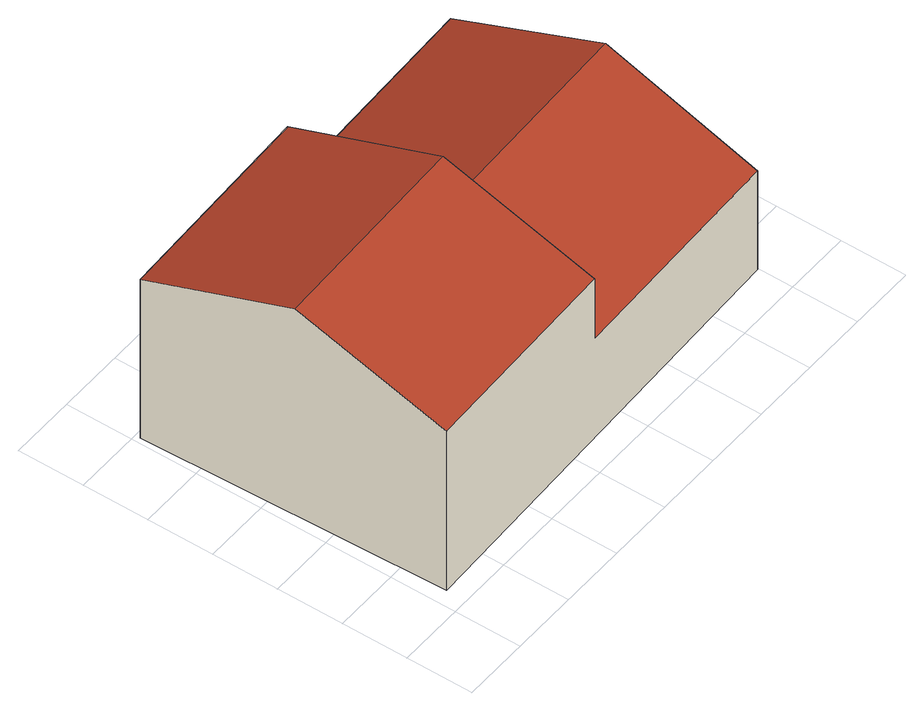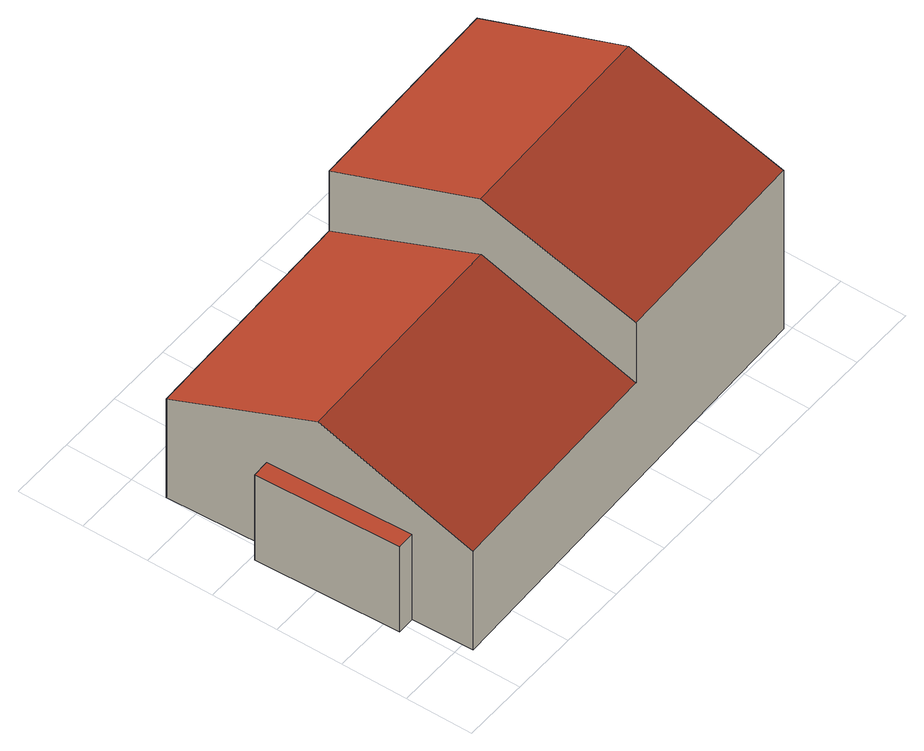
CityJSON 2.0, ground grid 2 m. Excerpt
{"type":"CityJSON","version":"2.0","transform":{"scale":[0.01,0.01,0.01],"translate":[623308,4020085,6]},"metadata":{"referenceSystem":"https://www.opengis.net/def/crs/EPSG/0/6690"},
"CityObjects":{
"building1":{"type":"Building","attributes":{"class":"3001","usage":"451","measuredHeight":7.3,"storeysAboveGround":9999,"BuildingDetailAttribute.buildingStructureType":"611","BuildingDetailAttribute.buildingStructureOrgType":"Null","BuildingDetailAttribute.urbanPlanType":"21","BuildingDetailAttribute.districtsAndZonesType":"Null","BuildingDetailAttribute.landUseType":"211","BuildingDetailAttribute.orgUsage":"20","BuildingDetailAttribute.specifiedBuildingCoverageRate":-9999,"BuildingDetailAttribute.specifiedFloorAreaRate":-9999,"BuildingDetailAttribute.surveyYear":2023,"BuildingIDAttribute.prefecture":"17","BuildingIDAttribute.city":"17206"},"geometry":[{"type":"Solid","lod":"2","boundaries":[[[[0,1,2,3,4,5,6,7]],[[8,9,10,11]],[[12,13,11,10]],[[14,15,16,17]],[[18,14,17,19]],[[20,21,22,23]],[[13,15,14,18,8,11]],[[21,3,2,22]],[[22,2,1,23]],[[21,20,0,7,19,17,16,4,3]],[[6,9,8,18,19,7]],[[5,12,10,9,6]],[[0,20,23,1]],[[15,13,12,5,4,16]]]],"semantics":{"surfaces":[{"type":"GroundSurface"},{"type":"RoofSurface"},{"type":"WallSurface"}],"values":[[0,1,1,1,1,1,2,2,2,2,2,2,2,2]]}}]}
},
"vertices":[
[1372,846,62],[1425,848,62],[1440,410,62],[1387,408,62],[1397,106,62],[48,61,62],[17,985,62],[1366,1031,62],[659,1007,625],[17,985,625],[33,518,793],[675,539,793],[48,61,625],[690,83,625],[675,541,597],[690,83,412],[1397,106,412],[1382,564,597],[659,1007,412],[1366,1031,412],[1372,846,363],[1387,408,363],[1440,410,363],[1425,848,363]
]}
